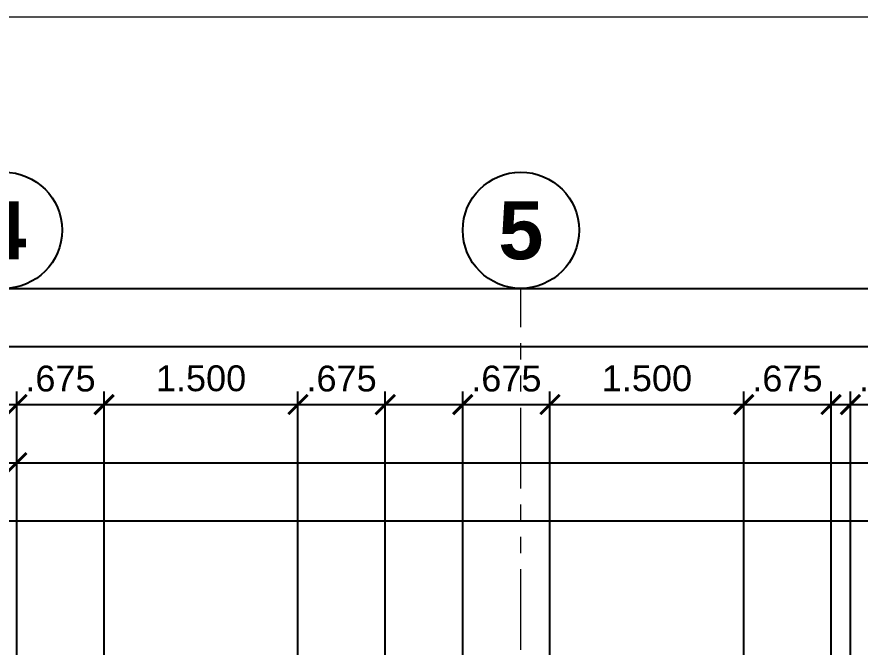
# Model space of a CAD drawing. Header units: metres. Extents: x -12400 to 1, y 0 to 106422.
# Drawn here: x -12119.01 to -12112.49, y 106357.16 to 106362.04 of the extents above; entities that cross this region are included whole.
import ezdxf
from ezdxf.enums import TextEntityAlignment as Align

# ---------------------------------------------------------------- set-up
doc = ezdxf.new("R2010")
doc.units = ezdxf.units.M
doc.header["$PDMODE"] = 35
doc.linetypes.add('CENTER', pattern=[2, 1.25, -0.25, 0.25, -0.25])
doc.linetypes.add('PHANTOM2', pattern=[1.25, 0.625, -0.125, 0.125, -0.125, 0.125, -0.125])
for name, color, linetype, lineweight in [('A-DIM-100', 8, 'Continuous', 0), ('DIM 001', 251, 'Continuous', 13), ('TBLOCK-BORDER-OUTSIDE', 240, 'Continuous', 0)]:
    doc.layers.add(name, color=color, linetype=linetype, lineweight=lineweight)
doc.layers.add('GUIDELINES', color=206, linetype='Continuous', plot=False)
doc.layers.add('S-GRID', color=155, linetype='Continuous')
doc.styles.add('DIMTXT-100', font='arial.ttf')
doc.styles.add('sans serif', font='sanssb__.ttf')
doc.styles.add('swis721', font='swiss.ttf')
doc.dimstyles.new('D-100', dxfattribs={"dimtxt": 0.2, "dimasz": 0.15, "dimexe": 0.1, "dimexo": 0.1, "dimgap": 0.1, "dimtad": 1, "dimdec": 3, "dimzin": 4, "dimdsep": 46, "dimtxsty": 'DIMTXT-100', "dimblk": 'ARCHTICK', "dimcen": 0.2, "dimdle": 0.1, "dimclrd": 8, "dimclre": 8, "dimclrt": 2, "dimadec": 0, "dimazin": 1, "dimtfac": 1, "dimtdec": 3, "dimtofl": 0, "dimtmove": 2, "dimatfit": 3, "dimfxl": 1, "dimarcsym": 0})
doc.dimstyles.new('DIM 200', dxfattribs={"dimtxt": 200, "dimasz": 1, "dimexe": 0, "dimexo": 40, "dimgap": 50, "dimtad": 1, "dimtoh": 1, "dimdec": 0, "dimlfac": 2, "dimtxsty": 'swis721', "dimblk": 'CIR', "dimcen": 0, "dimclrd": 155, "dimclre": 155, "dimclrt": 4, "dimadec": 0, "dimazin": 0, "dimtfac": 1, "dimtdec": 0, "dimtix": 1, "dimtmove": 1, "dimatfit": 3, "dimldrblk": 'CIR', "dimfxl": 0, "dimarcsym": 0})

# ---------------------------------------------------------------- blocks, each defined once
blk = doc.blocks.new('CIR')
at = {"color": 4}
blk.add_circle((0, 0), 50, dxfattribs=at)
blk = doc.blocks.new('grid_designation')
blk.add_circle((0, 500), 500)
at = {"color": 3, "style": 'sans serif'}
blk.add_attdef('A', text='', height=471, dxfattribs=at).set_placement((0, 500), align=Align.MIDDLE_CENTER)
blk = doc.blocks.new('_ArchTick')
at = {"color": 0, "linetype": 'ByBlock', "const_width": 0.15}
blk.add_lwpolyline([(-0.5, -0.5), (0.5, 0.5)], dxfattribs=at)
blk = doc.blocks.new('*D828')
at = {"layer": 'DEFPOINTS', "color": 0, "transparency": 16777216}
for p in [(-12118.33796792572, 106359.0365394432), (-12119.01296792571, 106354.4365394442), (-12118.33796792572, 106353.9389341288)]:
    blk.add_point(p, dxfattribs=at)
at = {"layer": 'DIM 001', "color": 8, "lineweight": -2, "transparency": 16777216}
for p, q in [((-12119.01296792571, 106354.5365394442), (-12119.01296792571, 106359.1365394432)), ((-12118.33796792572, 106354.0389341288), (-12118.33796792572, 106359.1365394432)), ((-12119.11296792571, 106359.0365394432), (-12118.23796792572, 106359.0365394432))]:
    blk.add_line(p, q, dxfattribs=at)
at = {"layer": 'DIM 001', "color": 8, "lineweight": -2, "transparency": 16777216, "xscale": 0.15, "yscale": 0.15, "zscale": 0.15, "rotation": 180}
blk.add_blockref('_ArchTick', (-12119.01296792571, 106359.0365394432), dxfattribs=at)
at = {"layer": 'DIM 001', "color": 8, "lineweight": -2, "transparency": 16777216, "xscale": 0.15, "yscale": 0.15, "zscale": 0.15}
blk.add_blockref('_ArchTick', (-12118.33796792572, 106359.0365394432), dxfattribs=at)
at = {"layer": 'DIM 001', "color": 2, "transparency": 16777216, "insert": (-12118.67546792572, 106359.2365394432), "char_height": 0.2, "attachment_point": 5, "style": 'DIMTXT-100'}
blk.add_mtext('.675', dxfattribs=at)
blk = doc.blocks.new('*D829')
at = {"layer": 'DEFPOINTS', "color": 0, "transparency": 16777216}
for p in [(-12116.83796792572, 106359.0365394432), (-12118.33796792572, 106353.9389341288), (-12116.83796792572, 106353.9389341288)]:
    blk.add_point(p, dxfattribs=at)
at = {"layer": 'DIM 001', "color": 8, "lineweight": -2, "transparency": 16777216}
for p, q in [((-12118.33796792572, 106354.0389341288), (-12118.33796792572, 106359.1365394432)), ((-12116.83796792572, 106354.0389341288), (-12116.83796792572, 106359.1365394432)), ((-12118.43796792572, 106359.0365394432), (-12116.73796792572, 106359.0365394432))]:
    blk.add_line(p, q, dxfattribs=at)
at = {"layer": 'DIM 001', "color": 8, "lineweight": -2, "transparency": 16777216, "xscale": 0.15, "yscale": 0.15, "zscale": 0.15, "rotation": 180}
blk.add_blockref('_ArchTick', (-12118.33796792572, 106359.0365394432), dxfattribs=at)
at = {"layer": 'DIM 001', "color": 8, "lineweight": -2, "transparency": 16777216, "xscale": 0.15, "yscale": 0.15, "zscale": 0.15}
blk.add_blockref('_ArchTick', (-12116.83796792572, 106359.0365394432), dxfattribs=at)
at = {"layer": 'DIM 001', "color": 2, "transparency": 16777216, "insert": (-12117.58796792572, 106359.2386540407), "char_height": 0.2, "attachment_point": 5, "style": 'DIMTXT-100'}
blk.add_mtext('1.500', dxfattribs=at)
blk = doc.blocks.new('*D830')
at = {"layer": 'DEFPOINTS', "color": 0, "transparency": 16777216}
for p in [(-12116.1629679257, 106359.0365394432), (-12116.1629679257, 106354.4365394442), (-12116.83796792572, 106353.9389341288)]:
    blk.add_point(p, dxfattribs=at)
at = {"layer": 'DIM 001', "color": 8, "lineweight": -2, "transparency": 16777216}
for p, q in [((-12116.83796792572, 106354.0389341288), (-12116.83796792572, 106359.1365394432)), ((-12116.1629679257, 106354.5365394442), (-12116.1629679257, 106359.1365394432)), ((-12116.93796792572, 106359.0365394432), (-12116.0629679257, 106359.0365394432))]:
    blk.add_line(p, q, dxfattribs=at)
at = {"layer": 'DIM 001', "color": 8, "lineweight": -2, "transparency": 16777216, "xscale": 0.15, "yscale": 0.15, "zscale": 0.15, "rotation": 180}
blk.add_blockref('_ArchTick', (-12116.83796792572, 106359.0365394432), dxfattribs=at)
at = {"layer": 'DIM 001', "color": 8, "lineweight": -2, "transparency": 16777216, "xscale": 0.15, "yscale": 0.15, "zscale": 0.15}
blk.add_blockref('_ArchTick', (-12116.1629679257, 106359.0365394432), dxfattribs=at)
at = {"layer": 'DIM 001', "color": 2, "transparency": 16777216, "insert": (-12116.50046792571, 106359.2365394432), "char_height": 0.2, "attachment_point": 5, "style": 'DIMTXT-100'}
blk.add_mtext('.675', dxfattribs=at)
blk = doc.blocks.new('*D831')
at = {"layer": 'DEFPOINTS', "color": 0, "transparency": 16777216}
for p in [(-12114.88796792571, 106359.0365394432), (-12115.56296792572, 106354.4365394442), (-12114.88796792571, 106353.9389341288)]:
    blk.add_point(p, dxfattribs=at)
at = {"layer": 'DIM 001', "color": 8, "lineweight": -2, "transparency": 16777216}
for p, q in [((-12115.56296792572, 106354.5365394442), (-12115.56296792572, 106359.1365394432)), ((-12114.88796792571, 106354.0389341288), (-12114.88796792571, 106359.1365394432)), ((-12115.66296792572, 106359.0365394432), (-12114.78796792571, 106359.0365394432))]:
    blk.add_line(p, q, dxfattribs=at)
at = {"layer": 'DIM 001', "color": 8, "lineweight": -2, "transparency": 16777216, "xscale": 0.15, "yscale": 0.15, "zscale": 0.15, "rotation": 180}
blk.add_blockref('_ArchTick', (-12115.56296792572, 106359.0365394432), dxfattribs=at)
at = {"layer": 'DIM 001', "color": 8, "lineweight": -2, "transparency": 16777216, "xscale": 0.15, "yscale": 0.15, "zscale": 0.15}
blk.add_blockref('_ArchTick', (-12114.88796792571, 106359.0365394432), dxfattribs=at)
at = {"layer": 'DIM 001', "color": 2, "transparency": 16777216, "insert": (-12115.22546792571, 106359.2365394432), "char_height": 0.2, "attachment_point": 5, "style": 'DIMTXT-100'}
blk.add_mtext('.675', dxfattribs=at)
blk = doc.blocks.new('*D832')
at = {"layer": 'DEFPOINTS', "color": 0, "transparency": 16777216}
for p in [(-12113.38796792571, 106359.0365394432), (-12114.88796792571, 106353.9389341288), (-12113.38796792571, 106353.9389341288)]:
    blk.add_point(p, dxfattribs=at)
at = {"layer": 'DIM 001', "color": 8, "lineweight": -2, "transparency": 16777216}
for p, q in [((-12114.88796792571, 106354.0389341288), (-12114.88796792571, 106359.1365394432)), ((-12113.38796792571, 106354.0389341288), (-12113.38796792571, 106359.1365394432)), ((-12114.98796792571, 106359.0365394432), (-12113.28796792571, 106359.0365394432))]:
    blk.add_line(p, q, dxfattribs=at)
at = {"layer": 'DIM 001', "color": 8, "lineweight": -2, "transparency": 16777216, "xscale": 0.15, "yscale": 0.15, "zscale": 0.15, "rotation": 180}
blk.add_blockref('_ArchTick', (-12114.88796792571, 106359.0365394432), dxfattribs=at)
at = {"layer": 'DIM 001', "color": 8, "lineweight": -2, "transparency": 16777216, "xscale": 0.15, "yscale": 0.15, "zscale": 0.15}
blk.add_blockref('_ArchTick', (-12113.38796792571, 106359.0365394432), dxfattribs=at)
at = {"layer": 'DIM 001', "color": 2, "transparency": 16777216, "insert": (-12114.13796792571, 106359.2386540407), "char_height": 0.2, "attachment_point": 5, "style": 'DIMTXT-100'}
blk.add_mtext('1.500', dxfattribs=at)
blk = doc.blocks.new('*D833')
at = {"layer": 'DEFPOINTS', "color": 0, "transparency": 16777216}
for p in [(-12112.71296792571, 106359.0365394432), (-12112.71296792571, 106354.4365394441), (-12113.38796792571, 106353.9389341288)]:
    blk.add_point(p, dxfattribs=at)
at = {"layer": 'DIM 001', "color": 8, "lineweight": -2, "transparency": 16777216}
for p, q in [((-12113.38796792571, 106354.0389341288), (-12113.38796792571, 106359.1365394432)), ((-12112.71296792571, 106354.5365394441), (-12112.71296792571, 106359.1365394432)), ((-12113.48796792571, 106359.0365394432), (-12112.61296792571, 106359.0365394432))]:
    blk.add_line(p, q, dxfattribs=at)
at = {"layer": 'DIM 001', "color": 8, "lineweight": -2, "transparency": 16777216, "xscale": 0.15, "yscale": 0.15, "zscale": 0.15, "rotation": 180}
blk.add_blockref('_ArchTick', (-12113.38796792571, 106359.0365394432), dxfattribs=at)
at = {"layer": 'DIM 001', "color": 8, "lineweight": -2, "transparency": 16777216, "xscale": 0.15, "yscale": 0.15, "zscale": 0.15}
blk.add_blockref('_ArchTick', (-12112.71296792571, 106359.0365394432), dxfattribs=at)
at = {"layer": 'DIM 001', "color": 2, "transparency": 16777216, "insert": (-12113.05046792571, 106359.2365394432), "char_height": 0.2, "attachment_point": 5, "style": 'DIMTXT-100'}
blk.add_mtext('.675', dxfattribs=at)
blk = doc.blocks.new('*D834')
at = {"layer": 'DEFPOINTS', "color": 0, "transparency": 16777216}
for p in [(-12111.88796792573, 106359.0365394432), (-12112.56296792573, 106354.4365394432), (-12111.88796792573, 106353.1889341285)]:
    blk.add_point(p, dxfattribs=at)
at = {"layer": 'DIM 001', "color": 8, "lineweight": -2, "transparency": 16777216}
for p, q in [((-12112.56296792573, 106354.5365394432), (-12112.56296792573, 106359.1365394432)), ((-12111.88796792573, 106353.2889341285), (-12111.88796792573, 106359.1365394432)), ((-12112.66296792573, 106359.0365394432), (-12111.78796792573, 106359.0365394432))]:
    blk.add_line(p, q, dxfattribs=at)
at = {"layer": 'DIM 001', "color": 8, "lineweight": -2, "transparency": 16777216, "xscale": 0.15, "yscale": 0.15, "zscale": 0.15, "rotation": 180}
blk.add_blockref('_ArchTick', (-12112.56296792573, 106359.0365394432), dxfattribs=at)
at = {"layer": 'DIM 001', "color": 8, "lineweight": -2, "transparency": 16777216, "xscale": 0.15, "yscale": 0.15, "zscale": 0.15}
blk.add_blockref('_ArchTick', (-12111.88796792573, 106359.0365394432), dxfattribs=at)
at = {"layer": 'DIM 001', "color": 2, "transparency": 16777216, "insert": (-12112.22546792573, 106359.2365394432), "char_height": 0.2, "attachment_point": 5, "style": 'DIMTXT-100'}
blk.add_mtext('.675', dxfattribs=at)
blk = doc.blocks.new('*D822')
at = {"layer": 'DEFPOINTS', "color": 0, "transparency": 16777216}
for p in [(-12119.01296792571, 106358.5865394432), (-12119.01296792571, 106356.3365394432), (-12120.61296792571, 106355.8639341288)]:
    blk.add_point(p, dxfattribs=at)
at = {"layer": 'DIM 001', "color": 8, "lineweight": -2, "transparency": 16777216}
for p, q in [((-12120.61296792571, 106355.9639341288), (-12120.61296792571, 106358.6865394432)), ((-12119.01296792571, 106356.4365394432), (-12119.01296792571, 106358.6865394432)), ((-12120.71296792571, 106358.5865394432), (-12118.91296792571, 106358.5865394432))]:
    blk.add_line(p, q, dxfattribs=at)
at = {"layer": 'DIM 001', "color": 8, "lineweight": -2, "transparency": 16777216, "xscale": 0.15, "yscale": 0.15, "zscale": 0.15, "rotation": 180}
blk.add_blockref('_ArchTick', (-12120.61296792571, 106358.5865394432), dxfattribs=at)
at = {"layer": 'DIM 001', "color": 8, "lineweight": -2, "transparency": 16777216, "xscale": 0.15, "yscale": 0.15, "zscale": 0.15}
blk.add_blockref('_ArchTick', (-12119.01296792571, 106358.5865394432), dxfattribs=at)
at = {"layer": 'DIM 001', "color": 2, "transparency": 16777216, "insert": (-12119.81296792571, 106358.7886540407), "char_height": 0.2, "attachment_point": 5, "style": 'DIMTXT-100'}
blk.add_mtext('1.600', dxfattribs=at)
blk = doc.blocks.new('A$Ceba0e023')
at = {"layer": 'TBLOCK-BORDER-OUTSIDE'}
blk.add_line((4.010526315688367, 48.42710526427254), (73.69342105266787, 48.42710526427254), dxfattribs=at)
blk.add_lwpolyline([(73.69342105253327, 2.506578948481547), (4.010526315688367, 2.506578948481547), (4.010526315688367, 48.42710526427254), (73.69342105253327, 48.42710526427254)], close=True, dxfattribs=at)
blk = doc.blocks.new('GRID1')
at = {"layer": 'S-GRID', "color": 155, "linetype": 'CENTER'}
ref = blk.add_blockref('grid_designation', (-12151.25441529414, 106412.5702236537), dxfattribs=dict(at, xscale=0.0009000000000000002, yscale=0.0009000000000000002, zscale=0.0009000000000000002))
ref.add_attrib('A', '4', dxfattribs={"layer": '0', "color": 3, "height": 0.45, "style": 'sans serif'}).set_placement((-12151.25441529414, 106413.0202236537), align=Align.MIDDLE_CENTER)
ref = blk.add_blockref('grid_designation', (-12147.25441529414, 106412.5702236537), dxfattribs=dict(at, xscale=0.0009000000000000002, yscale=0.0009000000000000002, zscale=0.0009000000000000002))
ref.add_attrib('A', '5', dxfattribs={"layer": '0', "color": 3, "height": 0.45, "style": 'sans serif'}).set_placement((-12147.25441529414, 106413.0202236537), align=Align.MIDDLE_CENTER)
at = {"color": 6, "linetype": 'PHANTOM2'}
blk.add_leader([(-12147.25441529414, 106384.7702236537), (-12147.25441529414, 106412.5702236537)], dimstyle='DIM 200', override={"dimasz": 0.002, "dimgap": 60, "dimtad": 0}, dxfattribs=at)

msp = doc.modelspace()

# ---------------------------------------------------------------- linework, layer by layer
at = {"layer": 'GUIDELINES'}
for points in [[(-12131.61296792572, 106359.9365394432), (-12098.61296792571, 106359.9365394432), (-12098.61296792571, 106332.1365394432), (-12131.61296792572, 106332.1365394432)], [(-12131.16296792572, 106359.4865394432), (-12099.06296792571, 106359.4865394432), (-12099.06296792571, 106332.5865394432), (-12131.16296792572, 106332.5865394432)], [(-12130.71296792572, 106359.0365394432), (-12099.51296792571, 106359.0365394432), (-12099.51296792571, 106333.0365394432), (-12130.71296792572, 106333.0365394432)], [(-12130.26296792572, 106358.5865394432), (-12099.96296792571, 106358.5865394432), (-12099.96296792571, 106333.4865394432), (-12130.26296792572, 106333.4865394432)], [(-12129.81296792572, 106358.1365394432), (-12100.41296792571, 106358.1365394432), (-12100.41296792571, 106333.9365394432), (-12129.81296792572, 106333.9365394432)]]:
    msp.add_lwpolyline(points, close=True, dxfattribs=at)

# ---------------------------------------------------------------- block references
at = {"xscale": 0.999738737056323, "yscale": 0.999738737056323, "zscale": 0.999738737056323}
msp.add_blockref('A$Ceba0e023', (-12171.68632017029, 106313.6244439411), dxfattribs=at)
at = {"layer": 'A-DIM-100'}
msp.add_blockref('GRID1', (32.14144736842172, -52.63368421052292), dxfattribs=at)

# ---------------------------------------------------------------- dimensions: what is measured, and where the dimension line sits
at = {"layer": 'DIM 001'}
for base, p1, p2, picture, middle in [((-12118.33796792572, 106359.0365394432), (-12119.01296792571, 106354.4365394442), (-12118.33796792572, 106353.9389341288), '*D828', (-12118.67546792572, 106359.2365394432)), ((-12116.1629679257, 106359.0365394432), (-12116.83796792572, 106353.9389341288), (-12116.1629679257, 106354.4365394442), '*D830', (-12116.50046792571, 106359.2365394432)), ((-12114.88796792571, 106359.0365394432), (-12115.56296792572, 106354.4365394442), (-12114.88796792571, 106353.9389341288), '*D831', (-12115.22546792571, 106359.2365394432)), ((-12112.71296792571, 106359.0365394432), (-12113.38796792571, 106353.9389341288), (-12112.71296792571, 106354.4365394441), '*D833', (-12113.05046792571, 106359.2365394432)), ((-12111.88796792573, 106359.0365394432), (-12112.56296792573, 106354.4365394432), (-12111.88796792573, 106353.1889341285), '*D834', (-12112.22546792573, 106359.2365394432))]:
    dim = msp.add_linear_dim(base=base, p1=p1, p2=p2, dimstyle='D-100', dxfattribs=at)
    dim.commit()
    dim.dimension.update_dxf_attribs({"geometry": picture, "text_midpoint": middle, "dimtype": 160})
for base, p1, p2, picture, middle in [((-12116.83796792572, 106359.0365394432), (-12118.33796792572, 106353.9389341288), (-12116.83796792572, 106353.9389341288), '*D829', (-12117.58796792572, 106359.2386540407)), ((-12113.38796792571, 106359.0365394432), (-12114.88796792571, 106353.9389341288), (-12113.38796792571, 106353.9389341288), '*D832', (-12114.13796792571, 106359.2386540407)), ((-12119.01296792571, 106358.5865394432), (-12120.61296792571, 106355.8639341288), (-12119.01296792571, 106356.3365394432), '*D822', (-12119.81296792571, 106358.7886540407))]:
    dim = msp.add_linear_dim(base=base, p1=p1, p2=p2, dimstyle='D-100', dxfattribs=at)
    dim.commit()
    dim.dimension.update_dxf_attribs({"geometry": picture, "text_midpoint": middle})

doc.saveas('drawing.dxf')
